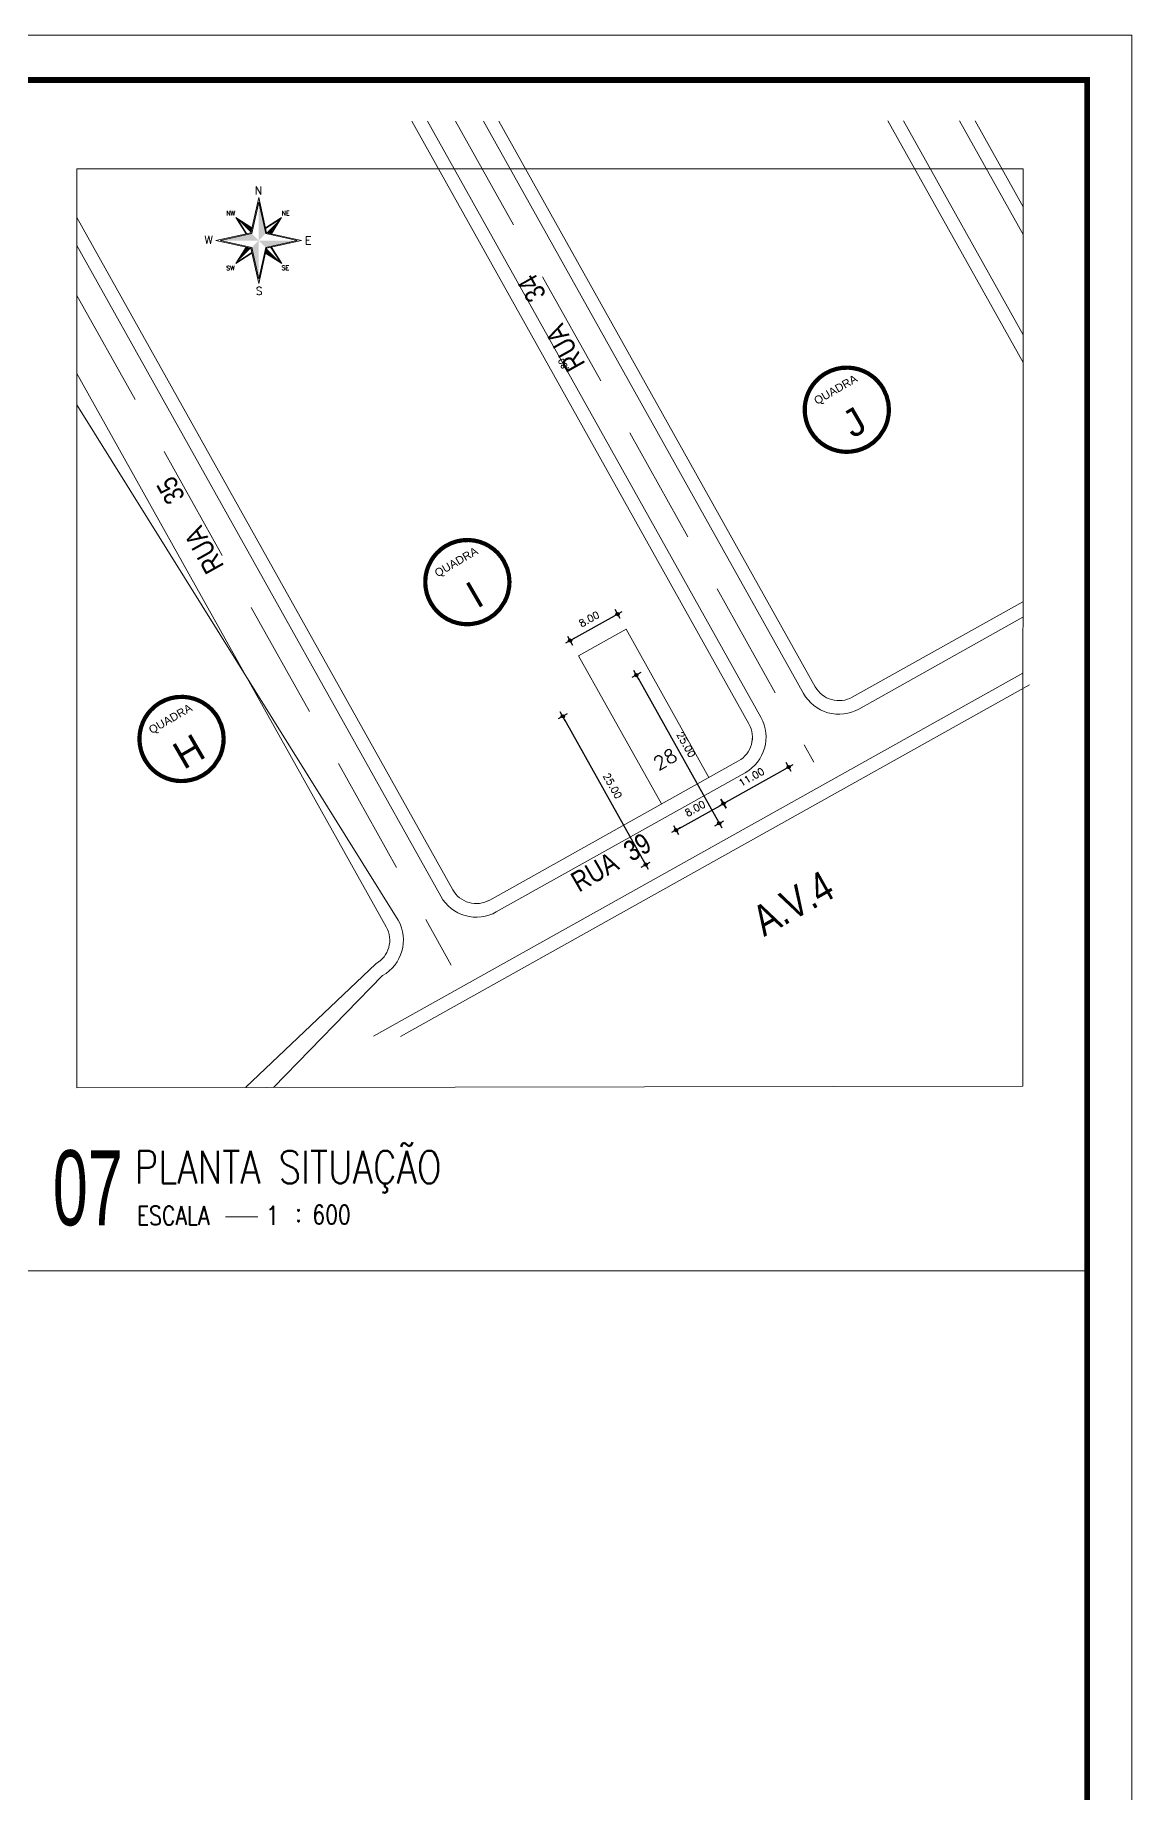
# Model space of a CAD drawing. Header units: millimetres. Extents: x 4595 to 4915, y 2085 to 2243.
# Drawn here: x 4666.41 to 4684.83, y 2150.26 to 2179.77 of the extents above; entities that cross this region are included whole.
import ezdxf
from ezdxf.enums import TextEntityAlignment as Align

# ---------------------------------------------------------------- set-up
doc = ezdxf.new("R2010")
doc.units = ezdxf.units.MM
doc.header["$LTSCALE"] = 0.8
doc.linetypes.add('HIDDEN', pattern=[0.375, 0.25, -0.125])
for name, color, linetype in [('Calçada', 1, 'Continuous'), ('Cota', 8, 'Continuous'), ('EIXO', 1, 'HIDDEN'), ('GR_PENA_FINA', 7, 'Continuous'), ('HACHURA A.VERDE', 86, 'Continuous'), ('HACHURA CALÇADA', 253, 'Continuous'), ('IND_QDª', 6, 'Continuous'), ('LOTE', 51, 'Continuous'), ('NOMERUAS', 7, 'Continuous'), ('NORTE', 2, 'Continuous'), ('NºLOTES', 9, 'Continuous'), ('PORTAS', 3, 'Continuous'), ('QUADRA', 4, 'Continuous'), ('TEXTO0', 7, 'Continuous')]:
    doc.layers.add(name, color=color, linetype=linetype)
for name, color, linetype, lineweight in [('E-TXT-G', 3, 'Continuous', 30), ('E-TXT-W', 7, 'Continuous', 15), ('E-TXT-Y', 2, 'Continuous', 40)]:
    doc.layers.add(name, color=color, linetype=linetype, lineweight=lineweight)
doc.styles.add('arcad1', font='romans.shx')
doc.styles.add('COMPLEX', font='complex', dxfattribs={"oblique": 9})
doc.styles.add('REG140', font='romans.shx', dxfattribs={"width": 0.8, "height": 0.35})
doc.styles.add('REG80', font='romans.shx', dxfattribs={"width": 0.8, "height": 0.1})
doc.styles.add('ROMANS', font='romans', dxfattribs={"height": 0.1})
doc.styles.add('SANSSERIF', font='sas_____.pfb', dxfattribs={"height": 1})
doc.styles.add('SANSSERIF2', font='sanssb__.ttf', dxfattribs={"width": 0.8})
doc.styles.get("Standard").update_dxf_attribs({"font": 'txt.shx', "height": 0.12})
doc.styles.add('STYLE1', font='sanss___.ttf')
doc.dimstyles.new('BOLA100', dxfattribs={"dimscale": 0, "dimtxt": 1.9, "dimasz": 0.18, "dimexe": 0.18, "dimexo": 0.063, "dimgap": 0, "dimtad": 1, "dimzin": 4, "dimdsep": 46, "dimtxsty": 'ROMANS', "dimcen": 0.09, "dimse1": 1, "dimse2": 1, "dimsd1": 1, "dimsd2": 1, "dimclrt": 256, "dimaunit": 1, "dimadec": 4, "dimazin": 0, "dimtfac": 1.2, "dimtix": 1, "dimtmove": 2, "dimatfit": 3, "dimfxl": 0, "dimtvp": 2, "dimtolj": 1, "dimtzin": 4, "dimarcsym": 0})
doc.dimstyles.new('ESCALA50', dxfattribs={"dimtxt": 0.1, "dimasz": 0.06, "dimexe": 0.18, "dimexo": 0.06, "dimgap": 0.1, "dimtad": 1, "dimzin": 4, "dimdsep": 46, "dimtxsty": 'Standard', "dimblk1": 'BOLA', "dimblk2": 'BOLA', "dimsah": 1, "dimcen": -0.06, "dimse1": 1, "dimse2": 1, "dimclrd": 7, "dimclrt": 3, "dimadec": 0, "dimazin": 0, "dimtfac": 1, "dimtix": 1, "dimtmove": 0, "dimatfit": 3, "dimldrblk": 'BOLA', "dimfxl": 0, "dimtolj": 1, "dimtzin": 4, "dimarcsym": 0})

# ---------------------------------------------------------------- blocks, each defined once
blk = doc.blocks.new('IND_DES')
at = {"layer": 'E-TXT-W'}
blk.add_line((0.0269, -0.2428), (0.1984, -0.2428), dxfattribs=at)
at = {"layer": 'E-TXT-G', "style": 'REG80', "width": 0.8}
for s, p in [('ESCALA', (-0.4463, -0.2864)), ('1', (0.2426, -0.2864)), (':', (0.3988, -0.2706))]:
    blk.add_text(s, height=0.1, dxfattribs=at).set_placement(p)
blk.add_attdef('ESCALA', (0.4897, -0.2812), '', height=0.1, dxfattribs=at)
at = {"layer": 'E-TXT-W', "style": 'SANSSERIF2', "width": 0.6}
blk.add_attdef('00', text='', height=0.4, dxfattribs=at).set_placement((-0.7083, -0.2881), align=Align.CENTER)
at = {"layer": 'E-TXT-Y', "style": 'REG140', "width": 0.8}
for tag, p in [('PROJETO', (-0.4563, 0.1829)), ('DESENHO', (-0.4582, -0.0658))]:
    blk.add_attdef(tag, p, '', height=0.175, dxfattribs=at)
blk = doc.blocks.new('*D849')
at = {"layer": 'Defpoints', "color": 0, "transparency": 16777216}
for p in [(4675.129, 2174.61), (4674.891, 2174.477), (4675.28, 2173.78)]:
    blk.add_point(p, dxfattribs=at)
at = {"layer": 'Cota', "lineweight": 13, "transparency": 16777216, "insert": (4675.281, 2174.238), "char_height": 0.1, "attachment_point": 5, "rotation": 119.2213, "style": 'ROMANS'}
blk.add_mtext('\\A1;.80', dxfattribs=at)
blk = doc.blocks.new('NUM_quadra')
at = {"color": 6, "const_width": 0.02}
blk.add_lwpolyline([(-0.0134, 0.1996), (-0.034, 0.1971), (-0.0579, 0.1914), (-0.0779, 0.1842), (-0.0981, 0.1743), (-0.1208, 0.1594), (-0.1377, 0.145), (-0.1521, 0.1299), (-0.1625, 0.1166), (-0.1764, 0.0942), (-0.1852, 0.0754), (-0.1941, 0.0483), (-0.1985, 0.0243), (-0.2, 0), (-0.1977, -0.0299), (-0.1921, -0.0556), (-0.1839, -0.0786), (-0.1713, -0.1033), (-0.1546, -0.1269), (-0.1389, -0.1439), (-0.1219, -0.1586), (-0.1046, -0.1705), (-0.0831, -0.1819), (-0.0531, -0.1928), (-0.0302, -0.1977), (0, -0.2), (0.0309, -0.1976), (0.0677, -0.1882), (0.1069, -0.169), (0.124, -0.1569), (0.1407, -0.1421), (0.1614, -0.1181), (0.1737, -0.0992), (0.187, -0.071), (0.1962, -0.0386), (0.2, 0), (0.1989, 0.0205), (0.1943, 0.0473), (0.1871, 0.0707), (0.1741, 0.0984), (0.1635, 0.1151), (0.1472, 0.1354), (0.1285, 0.1533), (0.1063, 0.1694), (0.0782, 0.1841), (0.0533, 0.1928), (0.0267, 0.1982), (0, 0.2)], close=True, dxfattribs=at)
blk.add_circle((0, 0), 0.2)
at = {"color": 3, "insert": (-0.1114, 0.1285), "char_height": 0.038, "width": 0.2663, "attachment_point": 1, "style": 'STYLE1'}
blk.add_mtext('\\fArial|b0|i0|c0|p34;QUADRA', dxfattribs=at)
at = {"color": 3, "style": 'STYLE1'}
blk.add_attdef('00', text='', height=0.13, dxfattribs=at).set_placement((0, -0.1335), align=Align.CENTER)
blk = doc.blocks.new('BOLA')
for p, q in [((-1.44, 0), (1.44, 0)), ((0, -1.44), (0, 1.44))]:
    blk.add_line(p, q)
blk.add_circle((0, 0), 0.452)
blk = doc.blocks.new('*D850')
at = {"layer": 'Defpoints', "color": 0, "transparency": 16777216}
for p in [(4677.725, 2167.308), (4676.929, 2166.863), (4677.97, 2166.87)]:
    blk.add_point(p, dxfattribs=at)
at = {"layer": 'PORTAS', "color": 7, "lineweight": -2, "transparency": 16777216}
blk.add_line((4677.226, 2166.454), (4677.918, 2166.84), dxfattribs=at)
at = {"layer": 'PORTAS', "color": 7, "lineweight": -2, "transparency": 16777216, "xscale": 0.06, "yscale": 0.06, "zscale": 0.06}
for p, rotation in [((4677.97, 2166.87), 29.2214574069019), ((4677.174, 2166.424), 209.2214574069019)]:
    blk.add_blockref('BOLA', p, dxfattribs=dict(at, rotation=rotation))
at = {"layer": 'PORTAS', "color": 3, "lineweight": 13, "transparency": 16777216, "insert": (4677.494, 2166.787), "char_height": 0.12, "attachment_point": 5, "rotation": 29.2215}
blk.add_mtext('\\A1;8.00', dxfattribs=at)
blk = doc.blocks.new('*D927')
at = {"layer": 'Defpoints', "color": 0, "transparency": 16777216}
for p in [(4678.478, 2168.531, -49.462), (4677.384, 2167.918, -49.462), (4679.065, 2167.482)]:
    blk.add_point(p, dxfattribs=at)
at = {"layer": 'PORTAS', "color": 7, "lineweight": -2, "transparency": 16777216}
blk.add_line((4678.023, 2166.899), (4679.012, 2167.453), dxfattribs=at)
at = {"layer": 'PORTAS', "color": 7, "lineweight": -2, "transparency": 16777216, "xscale": 0.06, "yscale": 0.06, "zscale": 0.06}
for p, rotation in [((4679.065, 2167.482), 29.22125064384299), ((4677.97, 2166.87), 209.221250643843)]:
    blk.add_blockref('BOLA', p, dxfattribs=dict(at, rotation=rotation))
at = {"layer": 'PORTAS', "color": 3, "lineweight": 13, "transparency": 16777216, "insert": (4678.439, 2167.315), "char_height": 0.12, "attachment_point": 5, "rotation": 29.2213}
blk.add_mtext('\\A1;11.00', dxfattribs=at)
blk = doc.blocks.new('*D928')
at = {"layer": 'Defpoints', "color": 0, "transparency": 16777216}
for p in [(4676.102, 2168.799, -49.462), (4677.494, 2166.311, -49.462), (4676.662, 2165.846)]:
    blk.add_point(p, dxfattribs=at)
at = {"layer": 'PORTAS', "color": 7, "lineweight": -2, "transparency": 16777216}
blk.add_line((4675.299, 2168.282), (4676.633, 2165.898), dxfattribs=at)
at = {"layer": 'PORTAS', "color": 7, "lineweight": -2, "transparency": 16777216, "xscale": 0.06, "yscale": 0.06, "zscale": 0.06}
for p, rotation in [((4675.27, 2168.334), 119.2214574068912), ((4676.662, 2165.846), 299.2214574068911)]:
    blk.add_blockref('BOLA', p, dxfattribs=dict(at, rotation=rotation))
at = {"layer": 'PORTAS', "color": 3, "lineweight": 13, "transparency": 16777216, "insert": (4676.106, 2167.168), "char_height": 0.12, "attachment_point": 5, "rotation": 299.2215}
blk.add_mtext('\\A1;25.00', dxfattribs=at)
blk = doc.blocks.new('*D929')
at = {"layer": 'Defpoints', "color": 0, "transparency": 16777216}
for p in [(4677.338, 2169.492, -49.462), (4678.73, 2167.004, -49.462), (4677.898, 2166.539)]:
    blk.add_point(p, dxfattribs=at)
at = {"layer": 'PORTAS', "color": 7, "lineweight": -2, "transparency": 16777216}
blk.add_line((4676.535, 2168.974), (4677.868, 2166.591), dxfattribs=at)
at = {"layer": 'PORTAS', "color": 7, "lineweight": -2, "transparency": 16777216, "xscale": 0.06, "yscale": 0.06, "zscale": 0.06}
for p, rotation in [((4676.506, 2169.027), 119.2214574068912), ((4677.898, 2166.539), 299.2214574068911)]:
    blk.add_blockref('BOLA', p, dxfattribs=dict(at, rotation=rotation))
at = {"layer": 'PORTAS', "color": 3, "lineweight": 13, "transparency": 16777216, "insert": (4677.342, 2167.861), "char_height": 0.12, "attachment_point": 5, "rotation": 299.2215}
blk.add_mtext('\\A1;25.00', dxfattribs=at)
blk = doc.blocks.new('*D930')
at = {"layer": 'Defpoints', "color": 0, "transparency": 16777216}
for p in [(4675.967, 2170.452, -49.462), (4675.17, 2170.006, -49.462), (4676.191, 2170.051)]:
    blk.add_point(p, dxfattribs=at)
at = {"layer": 'PORTAS', "color": 7, "lineweight": -2, "transparency": 16777216}
blk.add_line((4675.447, 2169.635), (4676.138, 2170.022), dxfattribs=at)
for p, xscale, yscale, zscale, rotation in [((4676.191, 2170.051), 0.06, 0.06, 0.06, 29.22125064386841), ((4675.394, 2169.606), 0.05999999999999999, 0.05999999999999999, 0.05999999999999999, 209.2212506438684)]:
    blk.add_blockref('BOLA', p, dxfattribs=dict(at, xscale=xscale, yscale=yscale, zscale=zscale, rotation=rotation))
at = {"layer": 'PORTAS', "color": 3, "lineweight": 13, "transparency": 16777216, "insert": (4675.714, 2169.968), "char_height": 0.12, "attachment_point": 5, "rotation": 29.2213}
blk.add_mtext('\\A1;8.00', dxfattribs=at)

msp = doc.modelspace()

# ---------------------------------------------------------------- linework, layer by layer
at = {"layer": 'Calçada', "color": 0, "lineweight": 13}
for p, q in [((4672.998, 2178.329, -49.462), (4678.597, 2168.319, -49.462)), ((4673.938, 2178.329, -49.462), (4679.313, 2168.72, -49.462)), ((4680.992, 2178.331, -49.462), (4683.001, 2174.74, -49.462)), ((4681.933, 2178.331, -49.462), (4683.001, 2176.422, -49.462)), ((4667.11, 2176.24, -49.462), (4673.223, 2165.313, -49.462)), ((4683, 2169.998, -49.462), (4680.244, 2168.456, -49.462)), ((4683, 2169.06, -49.462), (4672.091, 2162.967, -49.462)), ((4683.111, 2168.861, -49.462), (4672.545, 2162.962, -49.462)), ((4678.334, 2167.388, -49.462), (4674.154, 2165.05, -49.462))]:
    msp.add_line(p, q, dxfattribs=at)
for centre, start, end in [((4679.91, 2169.054, -49.462), 209.2213, 299.2215), ((4678, 2167.985, -49.462), 299.2215, 29.2213), ((4673.82, 2165.647, -49.462), 209.2213, 299.2215), ((4671.909, 2164.578, -49.462), 299.2215, 29.2213)]:
    msp.add_arc(centre, 0.684, start, end, dxfattribs=at)
at = {"layer": 'EIXO', "color": 0, "linetype": 'HIDDEN', "lineweight": 13, "ltscale": 10}
for p, q in [((4673.468, 2178.329, -49.462), (4679.489, 2167.564, -49.462)), ((4667.11, 2175.399, -49.462), (4673.399, 2164.157, -49.462))]:
    msp.add_line(p, q, dxfattribs=at)
at = {"layer": 'GR_PENA_FINA', "color": 0, "lineweight": 13}
msp.add_lwpolyline([(4667.11, 2177.525), (4683.001, 2177.529), (4683, 2162.127), (4667.11, 2162.098)], close=True, dxfattribs=at)
at = {"layer": 'HACHURA CALÇADA', "color": 0, "lineweight": 13, "elevation": -49.462}
for points in [[(4667.11, 2176.24), (4673.223, 2165.313, 0.414215), (4674.154, 2165.05), (4678.334, 2167.388, 0.414213), (4678.597, 2168.319), (4672.998, 2178.329)], [(4672.736, 2178.329), (4678.398, 2168.207, -0.414213), (4678.222, 2167.587), (4674.043, 2165.249, -0.414215), (4673.422, 2165.424), (4667.11, 2176.707)]]:
    msp.add_lwpolyline(points, format="xyb", dxfattribs=at)
for points in [[(4681.933, 2178.331), (4683.001, 2176.422)], [(4683.001, 2176.889), (4682.194, 2178.331)]]:
    msp.add_lwpolyline(points, dxfattribs=at)
at = {"layer": 'LOTE', "color": 0, "lineweight": 13}
for p, q in [((4676.333, 2169.796, -49.462), (4677.725, 2167.308, -49.462)), ((4675.537, 2169.351, -49.462), (4676.929, 2166.863, -49.462))]:
    msp.add_line(p, q, dxfattribs=at)
at = {"layer": 'NORTE', "color": 0, "lineweight": 13}
for p, q in [((4670.164, 2177.044, -49.462), (4670.032, 2176.454, -49.462)), ((4670.046, 2176.44, -49.462), (4670.164, 2176.967, -49.462)), ((4670.295, 2176.454, -49.462), (4670.164, 2177.044, -49.462)), ((4670.164, 2176.967, -49.462), (4670.281, 2176.44, -49.462)), ((4669.778, 2176.709, -49.462), (4670.051, 2176.535, -49.462)), ((4669.951, 2176.436, -49.462), (4669.778, 2176.709, -49.462)), ((4669.96, 2176.438, -49.462), (4669.805, 2176.681, -49.462)), ((4670.276, 2176.535, -49.462), (4670.549, 2176.709, -49.462)), ((4670.278, 2176.527, -49.462), (4670.522, 2176.682, -49.462)), ((4670.549, 2176.709, -49.462), (4670.376, 2176.436, -49.462)), ((4670.032, 2176.454, -49.462), (4669.442, 2176.323, -49.462)), ((4669.442, 2176.323, -49.462), (4670.032, 2176.192, -49.462)), ((4669.52, 2176.323, -49.462), (4670.046, 2176.44, -49.462)), ((4670.046, 2176.206, -49.462), (4669.52, 2176.323, -49.462)), ((4670.281, 2176.44, -49.462), (4670.808, 2176.323, -49.462)), ((4670.808, 2176.323, -49.462), (4670.281, 2176.206, -49.462)), ((4670.885, 2176.323, -49.462), (4670.295, 2176.454, -49.462)), ((4670.295, 2176.192, -49.462), (4670.885, 2176.323, -49.462)), ((4669.951, 2176.21, -49.462), (4669.778, 2175.937, -49.462)), ((4669.778, 2175.937, -49.462), (4670.05, 2176.111, -49.462)), ((4669.805, 2175.964, -49.462), (4670.048, 2176.119, -49.462)), ((4670.032, 2176.192, -49.462), (4670.164, 2175.602, -49.462)), ((4670.164, 2175.679, -49.462), (4670.046, 2176.206, -49.462)), ((4670.281, 2176.206, -49.462), (4670.164, 2175.679, -49.462)), ((4670.164, 2175.602, -49.462), (4670.295, 2176.192, -49.462)), ((4670.277, 2176.111, -49.462), (4670.55, 2175.937, -49.462)), ((4670.522, 2175.964, -49.462), (4670.367, 2176.208, -49.462)), ((4670.55, 2175.937, -49.462), (4670.376, 2176.21, -49.462))]:
    msp.add_line(p, q, dxfattribs=at)
for points in [[(4670.281, 2176.44, -49.462), (4670.164, 2176.967, -49.462), (4670.164, 2176.323, -49.462)], [(4670.032, 2176.454, -49.462), (4670.049, 2176.526, -49.462), (4669.805, 2176.681, -49.462)], [(4670.522, 2176.682, -49.462), (4670.295, 2176.454, -49.462), (4670.367, 2176.438, -49.462)], [(4670.046, 2176.44, -49.462), (4669.52, 2176.323, -49.462), (4670.164, 2176.323, -49.462)], [(4670.046, 2176.206, -49.462), (4670.164, 2175.679, -49.462), (4670.164, 2176.323, -49.462)], [(4670.808, 2176.323, -49.462), (4670.164, 2176.323, -49.462), (4670.281, 2176.206, -49.462)], [(4670.032, 2176.192, -49.462), (4669.805, 2175.964, -49.462), (4669.96, 2176.208, -49.462)], [(4670.295, 2176.192, -49.462), (4670.522, 2175.964, -49.462), (4670.279, 2176.119, -49.462)]]:
    msp.add_solid(points, dxfattribs=at)
at = {"layer": 'PORTAS', "color": 0, "lineweight": 13}
for p, q in [((4672.506, 2164.912, -49.462), (4667.11, 2173.565)), ((4675.537, 2169.351, -49.462), (4676.333, 2169.796, -49.462)), ((4672.132, 2164.18, -49.462), (4669.947, 2162.108)), ((4672.243, 2163.981, -49.462), (4670.414, 2162.103)), ((4669.996, 2162.135), (4669.996, 2162.135)), ((4669.996, 2162.135), (4669.996, 2162.135)), ((4669.996, 2162.135), (4669.996, 2162.135))]:
    msp.add_line(p, q, dxfattribs=at)
at = {"layer": 'QUADRA', "color": 0, "lineweight": 13}
for p, q in [((4672.736, 2178.329, -49.462), (4678.398, 2168.207, -49.462)), ((4674.199, 2178.329, -49.462), (4679.512, 2168.831, -49.462)), ((4680.731, 2178.331, -49.462), (4683.001, 2174.273, -49.462)), ((4682.194, 2178.331, -49.462), (4683.001, 2176.889, -49.462)), ((4667.11, 2176.707, -49.462), (4673.422, 2165.424, -49.462)), ((4667.11, 2174.091, -49.462), (4672.307, 2164.801, -49.462)), ((4683, 2170.259, -49.462), (4680.133, 2168.655, -49.462)), ((4678.222, 2167.587, -49.462), (4674.043, 2165.249, -49.462))]:
    msp.add_line(p, q, dxfattribs=at)
for centre, start, end in [((4679.91, 2169.054, -49.462), 209.2213, 299.2215), ((4678, 2167.985, -49.462), 299.2215, 29.2213), ((4673.82, 2165.647, -49.462), 209.2213, 299.2215), ((4671.909, 2164.578, -49.462), 299.2215, 29.2213)]:
    msp.add_arc(centre, 0.456, start, end, dxfattribs=at)
at = {"layer": 'TEXTO0', "color": 0, "linetype": 'ByBlock', "lineweight": 13}
msp.add_line((4652.585, 2159.023), (4684.078, 2159.023), dxfattribs=at)
msp.add_lwpolyline([(4623.628, 2135.22), (4684.828, 2135.22), (4684.828, 2179.77), (4623.628, 2179.77)], close=True, dxfattribs=at)
at = {"layer": 'TEXTO0', "color": 0, "linetype": 'ByBlock', "lineweight": 13, "const_width": 0.1}
msp.add_lwpolyline([(4624.378, 2135.97), (4684.078, 2135.97), (4684.078, 2179.02), (4624.378, 2179.02)], close=True, dxfattribs=at)

# ---------------------------------------------------------------- block references
at = {"color": 0, "lineweight": 13}
ref = msp.add_blockref('IND_DES', (4669.522, 2160.698, -0.226), dxfattribs=dict(at, xscale=3.147421443426706, yscale=3.147421443426706, zscale=3.147421443426706))
ref.add_attrib('00', '07', dxfattribs={"layer": 'E-TXT-W', "height": 1.259, "style": 'SANSSERIF', "width": 0.6}).set_placement((4667.293, 2159.791, -0.226), align=Align.CENTER)
ref.add_attrib('DESENHO', 'PLANTA SITUAÇÃO', (4668.08, 2160.491, -0.226), dxfattribs={"layer": 'E-TXT-Y', "height": 0.5508, "style": 'REG140', "width": 0.8})
ref.add_attrib('ESCALA', '600', (4671.064, 2159.813, -0.226), dxfattribs={"layer": 'E-TXT-G', "height": 0.3147, "style": 'REG80', "width": 0.8})
at = {"layer": 'IND_QDª', "color": 0, "lineweight": 13, "xscale": 3.535309184626628, "yscale": 3.535309184626628, "zscale": 3.535309184626628, "rotation": 30.16451673907224}
for p, values in [((4680.041, 2173.482, -49.081), {'00': 'J'}), ((4673.668, 2170.588, -49.462), {'00': 'I'}), ((4668.868, 2167.955, -49.081), {'00': 'H'})]:
    msp.add_blockref('NUM_quadra', p, dxfattribs=at).add_auto_attribs(values)

# ---------------------------------------------------------------- texts
at = {"layer": 'HACHURA A.VERDE', "color": 0, "linetype": 'Continuous', "lineweight": 13, "style": 'SANSSERIF', "width": 0.8}
msp.add_text('A.V.4 ', height=0.5131, rotation=29.3902, dxfattribs=at).set_placement((4678.651, 2164.629, -49.462))
at = {"layer": 'NOMERUAS', "color": 0, "linetype": 'Continuous', "lineweight": 13, "style": 'SANSSERIF', "width": 0.8}
for s, rotation, p in [('RUA     34', 119.2481, (4675.657, 2174.249, -56.452)), ('RUA     35', 119.2481, (4669.591, 2170.856, -56.452)), ('RUA  39', 30.1966, (4675.542, 2165.373, -49.462))]:
    msp.add_text(s, height=0.3421, rotation=rotation, dxfattribs=at).set_placement(p)
at = {"layer": 'NORTE', "color": 0, "lineweight": 13, "style": 'COMPLEX'}
for s, height, p in [('N', 0.134, (4670.098, 2177.096, -49.462)), ('NW', 0.0752, (4669.619, 2176.745, -49.462)), ('NE', 0.0752, (4670.55, 2176.745, -49.462)), ('W', 0.134, (4669.255, 2176.265, -49.462)), ('E', 0.134, (4670.94, 2176.257, -49.462)), ('SW', 0.0752, (4669.619, 2175.823, -49.462)), ('SE', 0.0752, (4670.55, 2175.827, -49.462)), ('S', 0.134, (4670.114, 2175.409, -49.462))]:
    msp.add_text(s, height=height, dxfattribs=at).set_placement(p)
at = {"layer": 'NºLOTES', "color": 0, "linetype": 'ByBlock', "lineweight": 13, "style": 'arcad1'}
msp.add_text('28', height=0.2281, rotation=29.2229, dxfattribs=at).set_placement((4676.99, 2167.614, -49.462), align=Align.MIDDLE_CENTER)

# ---------------------------------------------------------------- dimensions: what is measured, and where the dimension line sits
at = {"layer": 'Cota', "color": 0, "lineweight": 13}
dim = msp.add_linear_dim(base=(4675.129, 2174.61, -49.462), p1=(4675.28, 2173.78, -49.462), p2=(4674.891, 2174.477, -49.462), angle=299.2213, dimstyle='BOLA100', override={"dimscale": 1}, dxfattribs=at)
dim.commit()
dim.dimension.update_dxf_attribs({"geometry": '*D849', "text_midpoint": (4675.281, 2174.238, -49.462)})
at = {"layer": 'PORTAS', "color": 0, "lineweight": 13}
for p1, p2, distance, text, picture, middle in [((4675.17, 2170.006, -98.925), (4675.967, 2170.452, -98.925), -0.459, '8.00', '*D930', (4675.714, 2169.968, -49.462)), ((4677.338, 2169.492, -49.462), (4678.73, 2167.004, -49.462), -0.953, '25.00', '*D929', (4677.342, 2167.861)), ((4676.102, 2168.799, -49.462), (4677.494, 2166.311, -49.462), -0.953, '25.00', '*D928', (4676.106, 2167.168)), ((4677.384, 2167.918, -98.925), (4678.478, 2168.531, -98.925), -1.202, '11.00', '*D927', (4678.439, 2167.315, -49.462)), ((4676.929, 2166.863, -49.462), (4677.725, 2167.308, -49.462), -0.503, '8.00', '*D850', (4677.494, 2166.787, -49.462))]:
    dim = msp.add_aligned_dim(p1=p1, p2=p2, distance=distance, text=text, dimstyle='ESCALA50', override={"dimfxl": 0.18}, dxfattribs=at)
    dim.commit()
    dim.dimension.update_dxf_attribs({"geometry": picture, "text_midpoint": middle})

doc.saveas('drawing.dxf')
